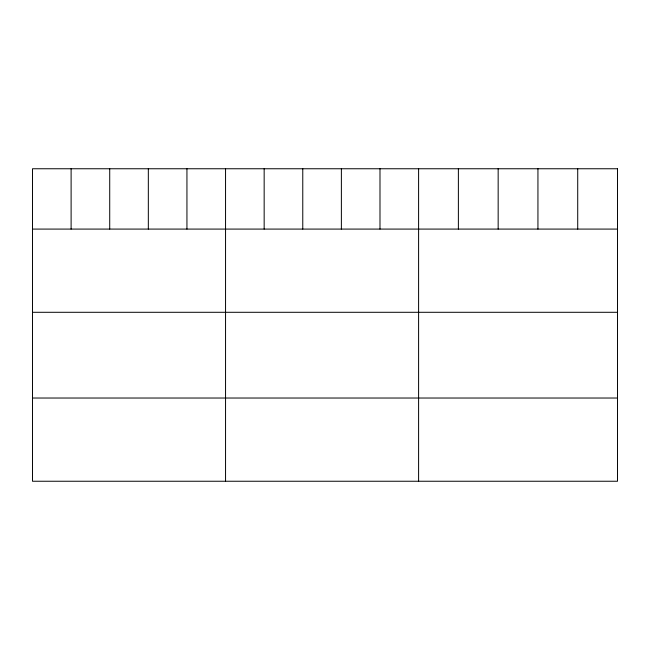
<?xml version="1.0" encoding="UTF-8"?>
<svg xmlns="http://www.w3.org/2000/svg" width="650" height="650" viewBox="0 0 650 650"><rect width="100%" height="100%" fill="white"/><g stroke="black" fill="none" stroke-linecap="round" stroke-linejoin="round"><path stroke-width="0.97" d="M32.5 229.084L617.5 229.084M32.5 312.293L617.5 312.293M32.5 398.027L617.5 398.027M577.72 168.756L577.72 229.084M537.94 168.756L537.94 229.084M498.16 168.756L498.16 229.084M458.38 168.756L458.38 229.084M418.6 168.756L418.6 481.244M379.99 168.756L379.99 229.084M341.38 168.756L341.38 229.084M302.77 168.756L302.77 229.084M264.16 168.756L264.16 229.084M225.55 168.756L225.55 481.244M186.94 168.756L186.94 229.084M148.33 168.756L148.33 229.084M109.72 168.756L109.72 229.084M71.11 168.756L71.11 229.084M617.5 168.756L32.5 168.756L32.5 481.244L617.5 481.244L617.5 168.756"/></g></svg>
